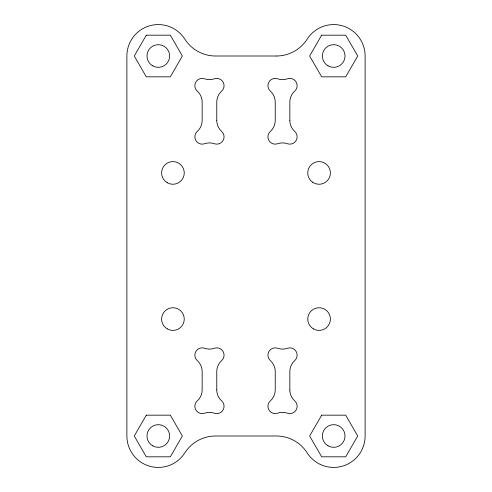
<?xml version="1.0" encoding="UTF-8"?>
<svg xmlns="http://www.w3.org/2000/svg" width="492" height="492" viewBox="0 0 492 492"><rect width="100%" height="100%" fill="white"/><g stroke="black" fill="none" stroke-linecap="round" stroke-linejoin="round"><path stroke-width="0.74" d="M146.29 35.184L134.261 56.008L146.29 76.832L170.337 76.832L182.36 56.008L170.337 35.184L146.29 35.184M321.663 35.184L309.64 56.008L321.663 76.832L345.71 76.832L357.739 56.008L345.71 35.184L321.663 35.184M146.29 415.168L134.261 435.992L146.29 456.816L170.337 456.816L182.36 435.992L170.337 415.168L146.29 415.168M321.663 415.168L309.64 435.992L321.663 456.816L345.71 456.816L357.739 435.992L345.71 415.168L321.663 415.168M276.387 56.008L215.613 56.008A36.537 36.537 0 0 1 184.808 39.114A31.42 31.42 0 0 0 126.887 56.008L126.887 435.992A31.42 31.42 0 0 0 184.808 452.886A36.537 36.537 0 0 1 215.613 435.992L276.387 435.992A36.537 36.537 0 0 1 307.192 452.886A31.42 31.42 0 0 0 365.113 435.992L365.113 56.008A31.42 31.42 0 0 0 307.192 39.114A36.537 36.537 0 0 1 276.387 56.008M289.843 120.509L289.843 102.035A14.612 14.612 0 0 1 294.714 91.143A7.306 7.306 0 0 0 287.408 78.806A14.612 14.612 0 0 1 277.666 78.806A7.306 7.306 0 0 0 270.36 91.143A14.612 14.612 0 0 1 275.231 102.035L275.231 120.509A14.612 14.612 0 0 1 270.36 131.401A7.306 7.306 0 0 0 277.666 143.738A14.612 14.612 0 0 1 287.408 143.738A7.306 7.306 0 0 0 294.714 131.401A14.612 14.612 0 0 1 289.843 120.509M289.843 389.965L289.843 371.491A14.612 14.612 0 0 1 294.714 360.599A7.306 7.306 0 0 0 287.408 348.262A14.612 14.612 0 0 1 277.666 348.262A7.306 7.306 0 0 0 270.36 360.599A14.612 14.612 0 0 1 275.231 371.491L275.231 389.965A14.612 14.612 0 0 1 270.36 400.857A7.306 7.306 0 0 0 277.666 413.194A14.612 14.612 0 0 1 287.408 413.194A7.306 7.306 0 0 0 294.714 400.857A14.612 14.612 0 0 1 289.843 389.965M216.769 120.509L216.769 102.035A14.612 14.612 0 0 1 221.64 91.143A7.306 7.306 0 0 0 214.334 78.806A14.612 14.612 0 0 1 204.592 78.806A7.306 7.306 0 0 0 197.286 91.143A14.612 14.612 0 0 1 202.157 102.035L202.157 120.509A14.612 14.612 0 0 1 197.286 131.401A7.306 7.306 0 0 0 204.592 143.738A14.612 14.612 0 0 1 214.334 143.738A7.306 7.306 0 0 0 221.64 131.401A14.612 14.612 0 0 1 216.769 120.509M216.769 389.965L216.769 371.491A14.612 14.612 0 0 1 221.64 360.599A7.306 7.306 0 0 0 214.334 348.262A14.612 14.612 0 0 1 204.592 348.262A7.306 7.306 0 0 0 197.286 360.599A14.612 14.612 0 0 1 202.157 371.491L202.157 389.965A14.612 14.612 0 0 1 197.286 400.857A7.306 7.306 0 0 0 204.592 413.194A14.612 14.612 0 0 1 214.334 413.194A7.306 7.306 0 0 0 221.64 400.857A14.612 14.612 0 0 1 216.769 389.965M152.649 65.817A11.328 11.328 0 0 0 169.635 56.008A11.328 11.328 0 0 0 152.649 46.199A11.328 11.328 0 0 0 152.649 65.817M152.649 445.801A11.328 11.328 0 0 0 169.635 435.992A11.328 11.328 0 0 0 152.649 426.183A11.328 11.328 0 0 0 152.649 445.801M328.023 65.817A11.328 11.328 0 0 0 345.015 56.008A11.328 11.328 0 0 0 328.023 46.199A11.328 11.328 0 0 0 328.023 65.817M328.023 445.801A11.328 11.328 0 0 0 345.015 435.992A11.328 11.328 0 0 0 328.023 426.183A11.328 11.328 0 0 0 328.023 445.801M167.262 182.735A11.328 11.328 0 0 0 184.254 172.926A11.328 11.328 0 0 0 167.262 163.116A11.328 11.328 0 0 0 167.262 182.735M167.262 328.884A11.328 11.328 0 0 0 184.254 319.074A11.328 11.328 0 0 0 167.262 309.265A11.328 11.328 0 0 0 167.262 328.884M313.41 328.884A11.328 11.328 0 0 0 330.403 319.074A11.328 11.328 0 0 0 313.41 309.265A11.328 11.328 0 0 0 313.41 328.884M312.549 182.188A11.328 11.328 0 0 0 330.353 173.947A11.328 11.328 0 0 0 314.314 162.649A11.328 11.328 0 0 0 312.549 182.188"/></g></svg>
